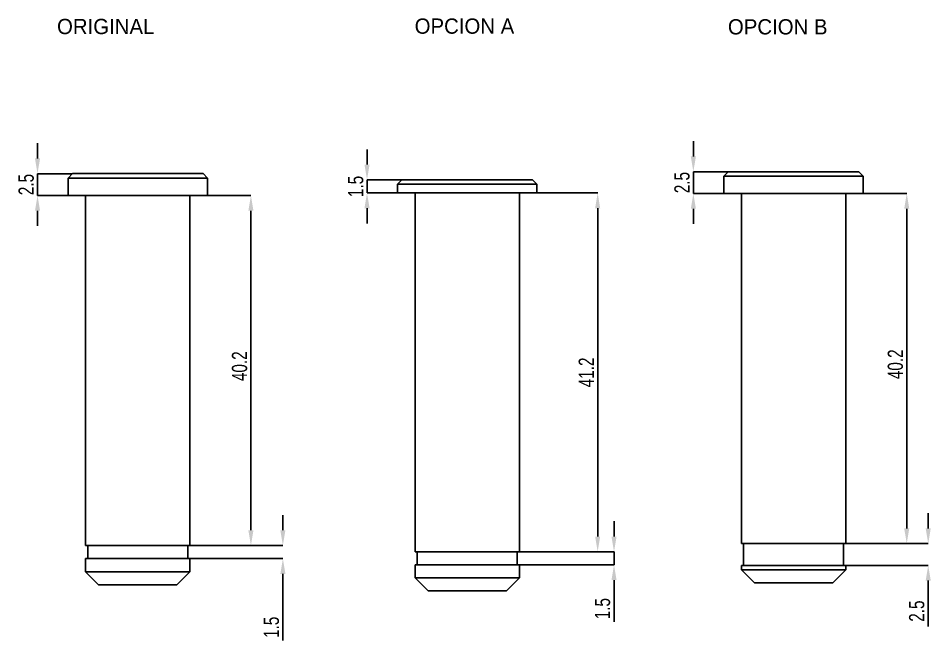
# Model space of a CAD drawing. Header units: millimetres. Extents: x 0 to 2826, y 0 to 813.
# Drawn here: x 459.2 to 668.8, y 84.2 to 227.4 of the extents above; entities that cross this region are included whole.
import ezdxf

# ---------------------------------------------------------------- set-up
doc = ezdxf.new("R2010")
doc.units = ezdxf.units.MM
doc.header["$PDSIZE"] = -1
doc.layers.add('FORMATO', color=7, linetype='Continuous')
doc.styles.add('SLDTEXTSTYLE0', font='TXT', dxfattribs={"width": 0.75})
doc.dimstyles.new('SLDDIMSTYLE1', dxfattribs={"dimtxt": 3.5, "dimasz": 3.5, "dimexe": 0, "dimexo": 0.0625, "dimgap": 0.875, "dimtad": 1, "dimdec": 1, "dimlfac": 0.5, "dimrnd": 1e-09, "dimzin": 12, "dimdsep": 46, "dimtxsty": 'SLDTEXTSTYLE0', "dimsah": 1, "dimcen": 0.09, "dimadec": 0, "dimazin": 3, "dimtfac": 1, "dimtdec": 1, "dimtofl": 0, "dimtmove": 0, "dimatfit": 3, "dimfxl": 1, "dimfrac": 2, "dimtolj": 1, "dimtzin": 12, "dimarcsym": 0})
doc.dimstyles.new('SLDDIMSTYLE3', dxfattribs={"dimtxt": 3.5, "dimasz": 3.5, "dimexe": 0, "dimexo": 0.0625, "dimgap": 0.875, "dimtad": 1, "dimdec": 1, "dimlfac": 0.5, "dimrnd": 1e-09, "dimzin": 12, "dimdsep": 46, "dimtxsty": 'SLDTEXTSTYLE0', "dimsah": 1, "dimcen": 0.09, "dimadec": 0, "dimazin": 3, "dimtfac": 1, "dimtdec": 1, "dimtmove": 0, "dimatfit": 0, "dimfxl": 1, "dimfrac": 2, "dimtolj": 1, "dimtzin": 12, "dimarcsym": 0})

# ---------------------------------------------------------------- blocks, each defined once
blk = doc.blocks.new('*D33')
at = {"layer": 'Defpoints', "color": 0, "transparency": 16777216}
for p in [(547.34, 190.3), (539.32, 187.3), (546.34, 187.3)]:
    blk.add_point(p, dxfattribs=at)
at = {"layer": 'FORMATO', "color": 0, "lineweight": -2, "transparency": 16777216}
for p, q in [((539.32, 193.8), (539.32, 197.3)), ((547.28, 190.3), (539.32, 190.3)), ((539.32, 190.3), (539.32, 187.3)), ((546.28, 187.3), (539.32, 187.3)), ((539.32, 183.8), (539.32, 180.3))]:
    blk.add_line(p, q, dxfattribs=at)
at = {"layer": 'FORMATO', "color": 0, "transparency": 16777216}
for points in [[(538.74, 193.8), (539.91, 193.8), (539.32, 190.3)], [(538.74, 183.8), (539.91, 183.8), (539.32, 187.3)]]:
    blk.add_solid(points, dxfattribs=at)
at = {"layer": 'FORMATO', "color": 0, "transparency": 16777216, "insert": (534.95, 188.8), "char_height": 3.5, "attachment_point": 2, "rotation": 90, "style": 'SLDTEXTSTYLE0'}
blk.add_mtext('\\A1;1.5', dxfattribs=at)
blk = doc.blocks.new('*D42')
at = {"layer": 'Defpoints', "color": 0, "transparency": 16777216}
for p in [(574.34, 187.3), (592.31, 187.3), (574.34, 104.9)]:
    blk.add_point(p, dxfattribs=at)
at = {"layer": 'FORMATO', "color": 0, "lineweight": -2, "transparency": 16777216}
for p, q in [((574.41, 187.3), (592.31, 187.3)), ((592.31, 108.4), (592.31, 183.8)), ((574.41, 104.9), (592.31, 104.9))]:
    blk.add_line(p, q, dxfattribs=at)
at = {"layer": 'FORMATO', "color": 0, "transparency": 16777216}
for points in [[(591.73, 183.8), (592.89, 183.8), (592.31, 187.3)], [(591.73, 108.4), (592.89, 108.4), (592.31, 104.9)]]:
    blk.add_solid(points, dxfattribs=at)
at = {"layer": 'FORMATO', "color": 0, "transparency": 16777216, "insert": (589.69, 146.1), "char_height": 3.5, "attachment_point": 5, "rotation": 90, "style": 'SLDTEXTSTYLE0'}
blk.add_mtext('\\A1;41.2', dxfattribs=at)
blk = doc.blocks.new('*D47')
at = {"layer": 'Defpoints', "color": 0, "transparency": 16777216}
for p in [(471.65, 191.73), (463.62, 186.73), (470.65, 186.73)]:
    blk.add_point(p, dxfattribs=at)
at = {"layer": 'FORMATO', "color": 0, "lineweight": -2, "transparency": 16777216}
for p, q in [((463.62, 195.23), (463.62, 198.73)), ((471.58, 191.73), (463.62, 191.73)), ((463.62, 191.73), (463.62, 186.73)), ((470.58, 186.73), (463.62, 186.73)), ((463.62, 183.23), (463.62, 179.73))]:
    blk.add_line(p, q, dxfattribs=at)
at = {"layer": 'FORMATO', "color": 0, "transparency": 16777216}
for points in [[(463.04, 195.23), (464.21, 195.23), (463.62, 191.73)], [(463.04, 183.23), (464.21, 183.23), (463.62, 186.73)]]:
    blk.add_solid(points, dxfattribs=at)
at = {"layer": 'FORMATO', "color": 0, "transparency": 16777216, "insert": (459.25, 189.23), "char_height": 3.5, "attachment_point": 2, "rotation": 90, "style": 'SLDTEXTSTYLE0'}
blk.add_mtext('\\A1;2.5', dxfattribs=at)
blk = doc.blocks.new('*D48')
at = {"layer": 'Defpoints', "color": 0, "transparency": 16777216}
for p in [(502.65, 186.73), (498.65, 106.33), (512.65, 106.33)]:
    blk.add_point(p, dxfattribs=at)
at = {"layer": 'FORMATO', "color": 0, "lineweight": -2, "transparency": 16777216}
for p, q in [((502.71, 186.73), (512.65, 186.73)), ((512.65, 183.23), (512.65, 109.83)), ((498.71, 106.33), (512.65, 106.33))]:
    blk.add_line(p, q, dxfattribs=at)
at = {"layer": 'FORMATO', "color": 0, "transparency": 16777216}
for points in [[(512.06, 183.23), (513.23, 183.23), (512.65, 186.73)], [(512.06, 109.83), (513.23, 109.83), (512.65, 106.33)]]:
    blk.add_solid(points, dxfattribs=at)
at = {"layer": 'FORMATO', "color": 0, "transparency": 16777216, "insert": (508.27, 147.51), "char_height": 3.5, "attachment_point": 2, "rotation": 90, "style": 'SLDTEXTSTYLE0'}
blk.add_mtext('\\A1;40.2', dxfattribs=at)
blk = doc.blocks.new('*D56')
at = {"layer": 'Defpoints', "color": 0, "transparency": 16777216}
for p in [(622.32, 192.18), (614.29, 187.18), (621.32, 187.18)]:
    blk.add_point(p, dxfattribs=at)
at = {"layer": 'FORMATO', "color": 0, "lineweight": -2, "transparency": 16777216}
for p, q in [((614.29, 195.68), (614.29, 199.18)), ((622.25, 192.18), (614.29, 192.18)), ((614.29, 192.18), (614.29, 187.18)), ((621.25, 187.18), (614.29, 187.18)), ((614.29, 183.68), (614.29, 180.18))]:
    blk.add_line(p, q, dxfattribs=at)
at = {"layer": 'FORMATO', "color": 0, "transparency": 16777216}
for points in [[(613.71, 195.68), (614.88, 195.68), (614.29, 192.18)], [(613.71, 183.68), (614.88, 183.68), (614.29, 187.18)]]:
    blk.add_solid(points, dxfattribs=at)
at = {"layer": 'FORMATO', "color": 0, "transparency": 16777216, "insert": (609.92, 189.68), "char_height": 3.5, "attachment_point": 2, "rotation": 90, "style": 'SLDTEXTSTYLE0'}
blk.add_mtext('\\A1;2.5', dxfattribs=at)
blk = doc.blocks.new('*D57')
at = {"layer": 'Defpoints', "color": 0, "transparency": 16777216}
for p in [(653.32, 187.18), (649.32, 106.78), (663.32, 106.78)]:
    blk.add_point(p, dxfattribs=at)
at = {"layer": 'FORMATO', "color": 0, "lineweight": -2, "transparency": 16777216}
for p, q in [((653.38, 187.18), (663.32, 187.18)), ((663.32, 183.68), (663.32, 110.28)), ((649.38, 106.78), (663.32, 106.78))]:
    blk.add_line(p, q, dxfattribs=at)
at = {"layer": 'FORMATO', "color": 0, "transparency": 16777216}
for points in [[(662.73, 183.68), (663.9, 183.68), (663.32, 187.18)], [(662.73, 110.28), (663.9, 110.28), (663.32, 106.78)]]:
    blk.add_solid(points, dxfattribs=at)
at = {"layer": 'FORMATO', "color": 0, "transparency": 16777216, "insert": (658.94, 147.96), "char_height": 3.5, "attachment_point": 2, "rotation": 90, "style": 'SLDTEXTSTYLE0'}
blk.add_mtext('\\A1;40.2', dxfattribs=at)
blk = doc.blocks.new('*D58')
at = {"layer": 'Defpoints', "color": 0, "transparency": 16777216}
for p in [(498.65, 106.33), (519.99, 106.33), (498.65, 103.33)]:
    blk.add_point(p, dxfattribs=at)
at = {"layer": 'FORMATO', "color": 0, "lineweight": -2, "transparency": 16777216}
for p, q in [((519.99, 109.83), (519.99, 113.33)), ((498.71, 106.33), (519.99, 106.33)), ((498.71, 103.33), (519.99, 103.33)), ((519.99, 99.83), (519.99, 84.5))]:
    blk.add_line(p, q, dxfattribs=at)
at = {"layer": 'FORMATO', "color": 0, "transparency": 16777216}
for points in [[(519.41, 109.83), (520.57, 109.83), (519.99, 106.33)], [(519.41, 99.83), (520.57, 99.83), (519.99, 103.33)]]:
    blk.add_solid(points, dxfattribs=at)
at = {"layer": 'FORMATO', "color": 0, "transparency": 16777216, "insert": (517.36, 87.56), "char_height": 3.5, "attachment_point": 5, "rotation": 90, "style": 'SLDTEXTSTYLE0'}
blk.add_mtext('\\A1;1.5', dxfattribs=at)
blk = doc.blocks.new('*D59')
at = {"layer": 'Defpoints', "color": 0, "transparency": 16777216}
for p in [(649.32, 106.78), (649.32, 101.78), (668.25, 101.78)]:
    blk.add_point(p, dxfattribs=at)
at = {"layer": 'FORMATO', "color": 0, "lineweight": -2, "transparency": 16777216}
for p, q in [((668.25, 110.28), (668.25, 113.78)), ((649.38, 106.78), (668.25, 106.78)), ((649.38, 101.78), (668.25, 101.78)), ((668.25, 98.28), (668.25, 87.78))]:
    blk.add_line(p, q, dxfattribs=at)
at = {"layer": 'FORMATO', "color": 0, "transparency": 16777216}
for points in [[(667.67, 110.28), (668.83, 110.28), (668.25, 106.78)], [(667.67, 98.28), (668.83, 98.28), (668.25, 101.78)]]:
    blk.add_solid(points, dxfattribs=at)
at = {"layer": 'FORMATO', "color": 0, "transparency": 16777216, "insert": (665.62, 91.28), "char_height": 3.5, "attachment_point": 5, "rotation": 90, "style": 'SLDTEXTSTYLE0'}
blk.add_mtext('\\A1;2.5', dxfattribs=at)
blk = doc.blocks.new('*D60')
at = {"layer": 'Defpoints', "color": 0, "transparency": 16777216}
for p in [(574.34, 104.9), (574.34, 101.9), (596.07, 101.9)]:
    blk.add_point(p, dxfattribs=at)
at = {"layer": 'FORMATO', "color": 0, "lineweight": -2, "transparency": 16777216}
for p, q in [((596.07, 108.4), (596.07, 111.9)), ((574.41, 104.9), (596.07, 104.9)), ((596.07, 104.9), (596.07, 101.9)), ((574.41, 101.9), (596.07, 101.9)), ((596.07, 98.4), (596.07, 88.78))]:
    blk.add_line(p, q, dxfattribs=at)
at = {"layer": 'FORMATO', "color": 0, "transparency": 16777216}
for points in [[(595.48, 108.4), (596.65, 108.4), (596.07, 104.9)], [(595.48, 98.4), (596.65, 98.4), (596.07, 101.9)]]:
    blk.add_solid(points, dxfattribs=at)
at = {"layer": 'FORMATO', "color": 0, "transparency": 16777216, "insert": (593.44, 91.84), "char_height": 3.5, "attachment_point": 5, "rotation": 90, "style": 'SLDTEXTSTYLE0'}
blk.add_mtext('\\A1;1.5', dxfattribs=at)

msp = doc.modelspace()

# ---------------------------------------------------------------- linework, layer by layer
at = {"color": 7, "linetype": 'Continuous', "lineweight": 25}
for p, q in [((471.64531, 191.73403), (470.64531, 190.73403)), ((471.64531, 191.73403), (501.64531, 191.73403)), ((502.64531, 190.73403), (501.64531, 191.73403)), ((622.316, 192.17678), (621.316, 191.17678)), ((621.316, 191.17678), (621.316, 187.17678)), ((621.316, 191.17678), (653.316, 191.17678)), ((622.316, 192.17678), (652.316, 192.17678)), ((653.316, 191.17678), (652.316, 192.17678)), ((653.316, 187.17678), (653.316, 191.17678)), ((470.64531, 190.73403), (470.64531, 186.73403)), ((470.64531, 190.73403), (502.64531, 190.73403)), ((502.64531, 186.73403), (502.64531, 190.73403)), ((547.34479, 190.30103), (546.34479, 189.30103)), ((546.34479, 189.30103), (546.34479, 187.30103)), ((546.34479, 189.30103), (578.34479, 189.30103)), ((547.34479, 190.30103), (577.34479, 190.30103)), ((578.34479, 189.30103), (577.34479, 190.30103)), ((578.34479, 187.30103), (578.34479, 189.30103)), ((470.64531, 186.73403), (502.64531, 186.73403)), ((474.64531, 186.73403), (474.64531, 106.33403)), ((498.64531, 106.33403), (498.64531, 186.73403)), ((546.34479, 187.30103), (578.34479, 187.30103)), ((550.34479, 187.30103), (550.34479, 104.90103)), ((574.34479, 104.90103), (574.34479, 187.30103)), ((621.316, 187.17678), (653.316, 187.17678)), ((625.316, 187.17678), (625.316, 106.77678)), ((649.316, 106.77678), (649.316, 187.17678)), ((474.64531, 106.33403), (498.64531, 106.33403)), ((475.14531, 106.33403), (475.14531, 103.33403)), ((498.14531, 103.33403), (498.14531, 106.33403)), ((550.34479, 104.90103), (574.34479, 104.90103)), ((550.84479, 104.90103), (550.84479, 101.90103)), ((573.84479, 101.90103), (573.84479, 104.90103)), ((625.316, 106.77678), (649.316, 106.77678)), ((625.816, 106.77678), (625.816, 101.77678)), ((648.816, 101.77678), (648.816, 106.77678)), ((474.64531, 103.33403), (474.64531, 100.33403)), ((474.64531, 103.33403), (498.64531, 103.33403)), ((498.64531, 100.33403), (498.64531, 103.33403)), ((550.34479, 101.90103), (550.34479, 98.90103)), ((550.34479, 101.90103), (574.34479, 101.90103)), ((574.34479, 98.90103), (574.34479, 101.90103)), ((625.316, 101.77678), (625.316, 100.77678)), ((625.316, 101.77678), (649.316, 101.77678)), ((625.316, 100.77678), (628.316, 97.77678)), ((625.316, 100.77678), (649.316, 100.77678)), ((646.316, 97.77678), (649.316, 100.77678)), ((649.316, 100.77678), (649.316, 101.77678)), ((474.64531, 100.33403), (477.64531, 97.33403)), ((474.64531, 100.33403), (498.64531, 100.33403)), ((495.64531, 97.33403), (498.64531, 100.33403)), ((550.34479, 98.90103), (553.34479, 95.90103)), ((550.34479, 98.90103), (574.34479, 98.90103)), ((571.34479, 95.90103), (574.34479, 98.90103)), ((477.64531, 97.33403), (495.64531, 97.33403)), ((628.316, 97.77678), (646.316, 97.77678)), ((553.34479, 95.90103), (571.34479, 95.90103))]:
    msp.add_line(p, q, dxfattribs=at)

# ---------------------------------------------------------------- texts
at = {"char_height": 3.5, "attachment_point": 1}
for s, insert in [('ORIGINAL', (468.10516, 227.2771)), ('OPCION A', (550.26364, 227.36646)), ('OPCION B', (622.23209, 227.20125))]:
    msp.add_mtext_dynamic_manual_height_columns(s, width=38.0470145, gutter_width=17.5, heights=[0], dxfattribs=dict(at, insert=insert))

# ---------------------------------------------------------------- dimensions: what is measured, and where the dimension line sits
at = {"layer": 'FORMATO', "color": 52}
for base, p1, p2, dimstyle, picture, middle, dimtype in [((614.29308, 187.17678), (622.316, 192.17678), (621.316, 187.17678), 'SLDDIMSTYLE3', '*D56', (614.29308, 189.67678), 160), ((463.62239, 186.73403), (471.64531, 191.73403), (470.64531, 186.73403), 'SLDDIMSTYLE3', '*D47', (463.62239, 189.23403), 160), ((539.32187, 187.30103), (547.34479, 190.30103), (546.34479, 187.30103), 'SLDDIMSTYLE3', '*D33', (539.32187, 188.80103), 160), ((512.64531, 106.33403), (502.64531, 186.73403), (498.64531, 106.33403), 'SLDDIMSTYLE1', '*D48', (512.64531, 147.51353), 160), ((663.316, 106.77678), (653.316, 187.17678), (649.316, 106.77678), 'SLDDIMSTYLE1', '*D57', (663.316, 147.95627), 160), ((519.98955, 106.33403), (498.64531, 103.33403), (498.64531, 106.33403), 'SLDDIMSTYLE1', '*D58', (519.98955, 87.55891), 161)]:
    dim = msp.add_linear_dim(base=base, p1=p1, p2=p2, angle=90, dimstyle=dimstyle, dxfattribs=at)
    dim.commit()
    dim.dimension.update_dxf_attribs({"geometry": picture, "text_midpoint": middle, "dimtype": dimtype})
for p1, p2, distance, dimstyle, picture, middle in [((574.34479, 104.90103), (574.34479, 187.30103), -17.96571, 'SLDDIMSTYLE3', '*D42', (589.68549, 146.10103)), ((649.316, 106.77678), (649.316, 101.77678), 18.93261, 'SLDDIMSTYLE1', '*D59', (665.6236, 91.27678)), ((574.34479, 104.90103), (574.34479, 101.90103), 21.72037, 'SLDDIMSTYLE3', '*D60', (593.44016, 91.83853))]:
    dim = msp.add_aligned_dim(p1=p1, p2=p2, distance=distance, dimstyle=dimstyle, dxfattribs=at)
    dim.commit()
    dim.dimension.update_dxf_attribs({"geometry": picture, "text_midpoint": middle})

doc.saveas('drawing.dxf')
